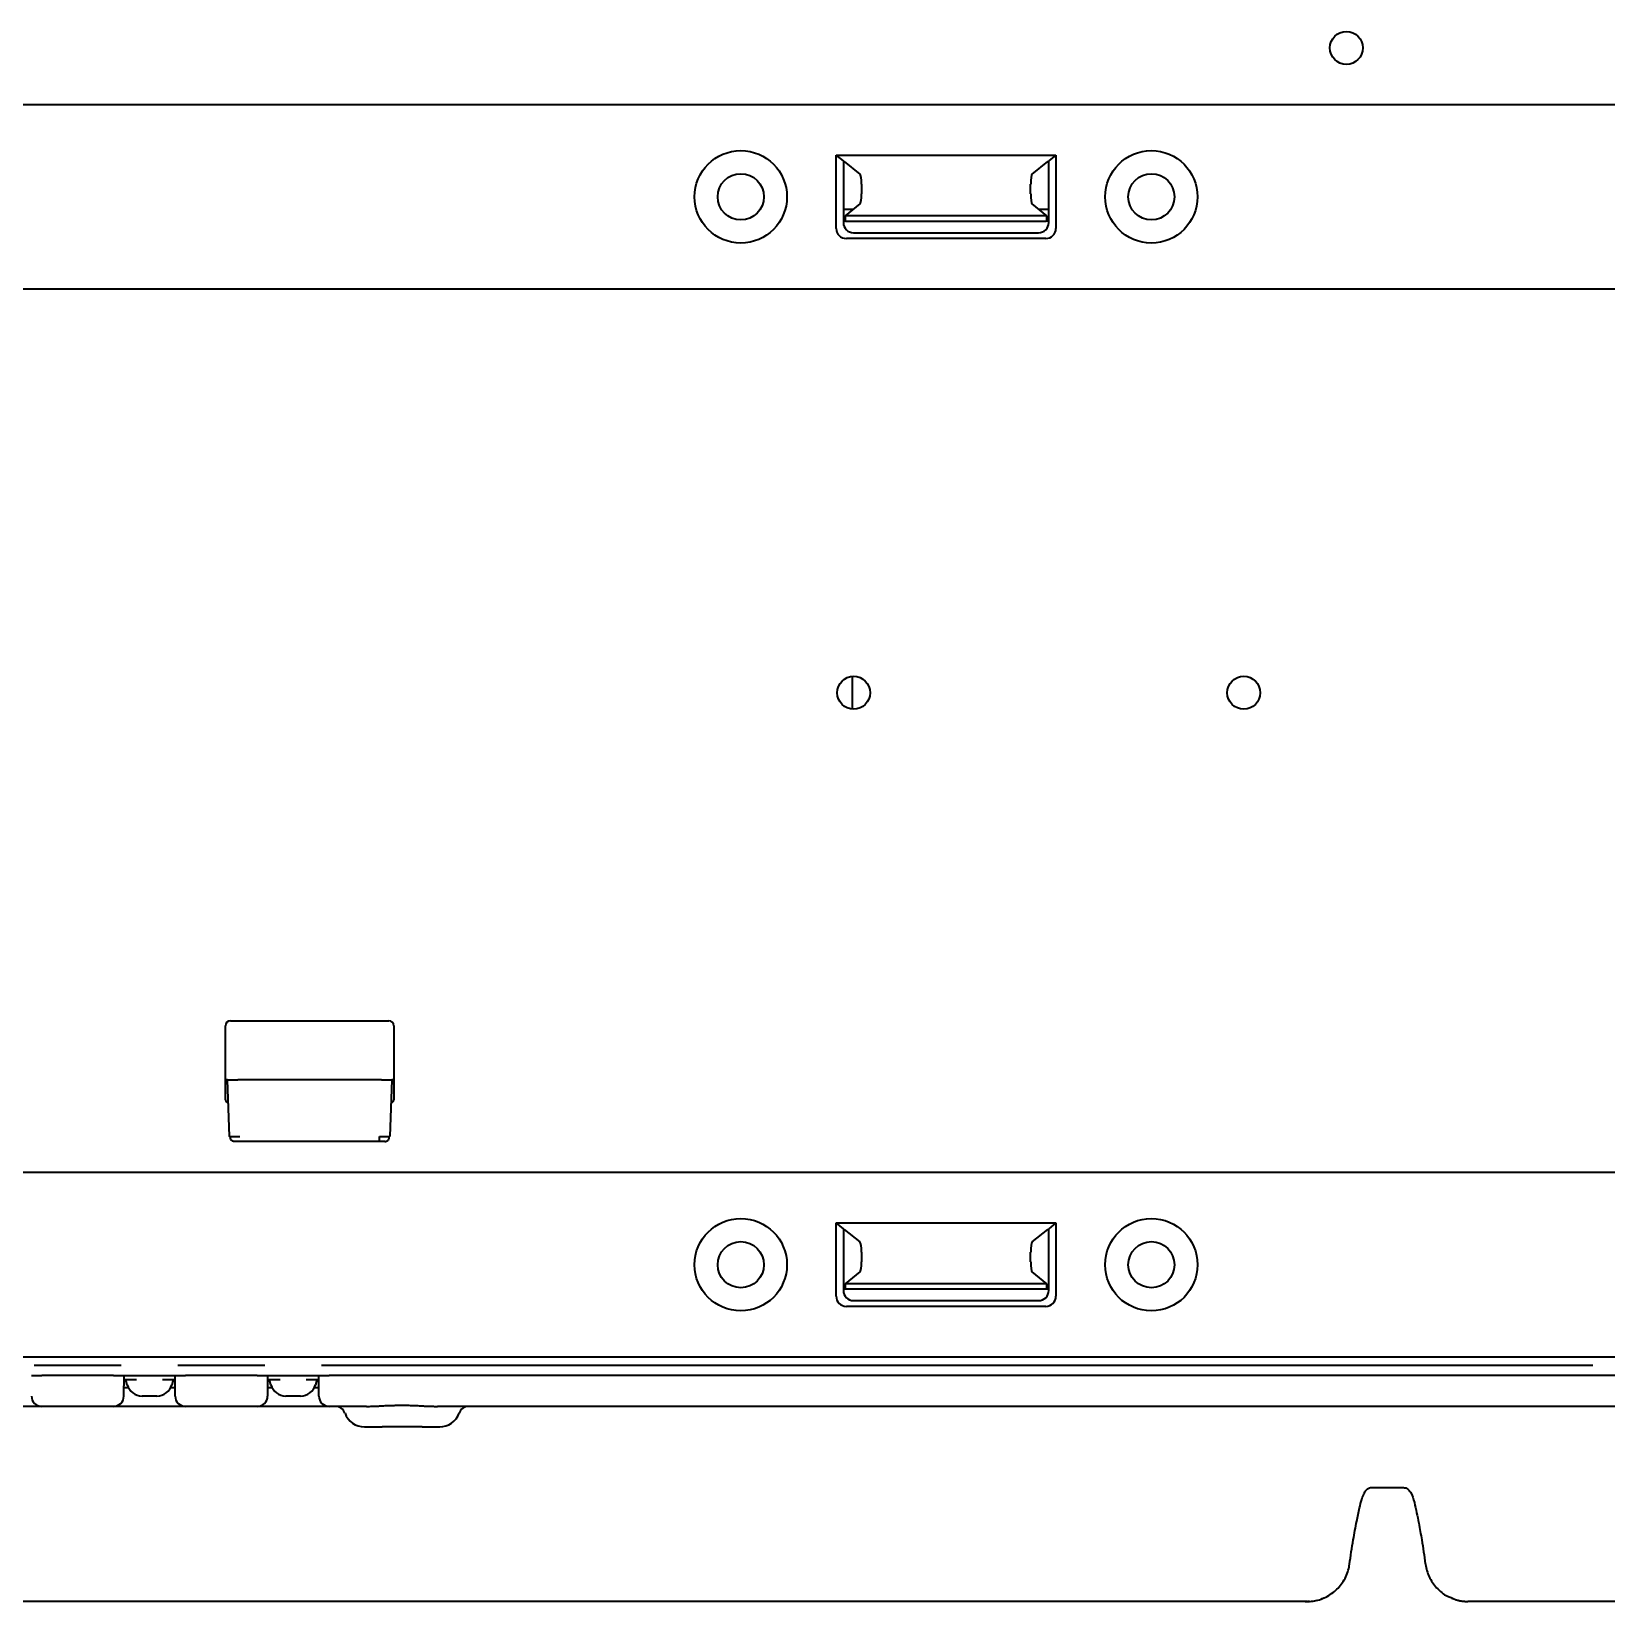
# Model space of a CAD drawing. Header units: millimetres. Extents: x -36 to 4467, y 2 to 3322.
# Drawn here: x 2814.2 to 2967.6, y 2523.2 to 2676.1 of the extents above; entities that cross this region are included whole.
import ezdxf

# ---------------------------------------------------------------- set-up
doc = ezdxf.new("R2010")
doc.units = ezdxf.units.MM
doc.layers.add('1', color=7, linetype='Continuous', true_color=0xffffff)

msp = doc.modelspace()

# ---------------------------------------------------------------- linework, layer by layer
at = {"layer": '1', "color": 7, "linetype": 'Continuous', "lineweight": 35}
for p, q in [((2562.27, 2669.04), (3024.27, 2669.04)), ((2893.27, 2663.54), (2892.57, 2664.1)), ((2892.57, 2656.96), (2892.57, 2664.1)), ((2892.57, 2664.1), (2913.98, 2664.1)), ((2913.98, 2664.1), (2913.27, 2663.54)), ((2913.98, 2664.1), (2913.98, 2656.96)), ((2893.27, 2663.54), (2893.27, 2657.52)), ((2893.27, 2663.51), (2893.35, 2663.48)), ((2893.35, 2663.48), (2894.88, 2662.25)), ((2911.66, 2662.25), (2913.2, 2663.48)), ((2913.2, 2663.48), (2913.27, 2663.51)), ((2913.27, 2657.52), (2913.27, 2663.54)), ((2895.04, 2661.26), (2895.04, 2660.33)), ((2911.51, 2660.33), (2911.51, 2661.26)), ((2894.88, 2659.34), (2893.45, 2658.19)), ((2913.1, 2658.19), (2911.66, 2659.34)), ((2893.27, 2658.84), (2894.25, 2658.84)), ((2893.45, 2658.19), (2893.45, 2657.68)), ((2913.1, 2658.19), (2893.45, 2658.19)), ((2893.52, 2657.68), (2913.02, 2657.68)), ((2912.28, 2658.84), (2913.26, 2658.84)), ((2913.1, 2657.68), (2913.1, 2658.19)), ((2894.26, 2656.54), (2912.28, 2656.54)), ((2912.99, 2655.98), (2893.56, 2655.98)), ((3072.27, 2651.04), (2514.27, 2651.04)), ((2894.17, 2610.14), (2894.17, 2613.33)), ((2833.57, 2579.79), (2848.97, 2579.79)), ((2833.07, 2572.09), (2833.07, 2579.29)), ((2849.47, 2579.29), (2849.47, 2572.09)), ((2833.27, 2574.04), (2833.07, 2574.04)), ((2833.27, 2574.04), (2834.27, 2574.04)), ((2833.47, 2568.52), (2833.27, 2574.04)), ((2848.27, 2574.04), (2834.27, 2574.04)), ((2848.27, 2574.04), (2849.27, 2574.04)), ((2849.27, 2574.04), (2849.08, 2568.52)), ((2849.47, 2574.04), (2849.27, 2574.04)), ((2834.46, 2568.04), (2833.96, 2568.04)), ((2848.08, 2568.04), (2834.46, 2568.04)), ((2848.08, 2568.04), (2848.08, 2568.53)), ((2848.58, 2568.04), (2848.08, 2568.04)), ((2562.27, 2565.04), (3024.27, 2565.04)), ((2892.57, 2560.1), (2913.98, 2560.1)), ((2893.27, 2559.54), (2892.57, 2560.1)), ((2892.57, 2552.96), (2892.57, 2560.1)), ((2893.27, 2559.54), (2893.27, 2553.52)), ((2893.27, 2559.51), (2893.35, 2559.48)), ((2893.35, 2559.48), (2894.88, 2558.25)), ((2911.66, 2558.25), (2913.2, 2559.48)), ((2913.2, 2559.48), (2913.27, 2559.51)), ((2913.98, 2560.1), (2913.27, 2559.54)), ((2913.27, 2553.52), (2913.27, 2559.54)), ((2913.98, 2560.1), (2913.98, 2552.96)), ((2895.04, 2557.26), (2895.04, 2556.33)), ((2911.51, 2556.33), (2911.51, 2557.26)), ((2894.88, 2555.34), (2893.45, 2554.19)), ((2913.1, 2554.19), (2911.66, 2555.34)), ((2893.45, 2554.19), (2893.45, 2553.68)), ((2913.1, 2554.19), (2893.45, 2554.19)), ((2893.52, 2553.68), (2913.02, 2553.68)), ((2913.1, 2553.68), (2913.1, 2554.19)), ((2912.99, 2551.98), (2893.56, 2551.98)), ((2894.26, 2552.54), (2912.28, 2552.54)), ((3072.27, 2547.04), (2514.27, 2547.04)), ((2814.42, 2546.24), (2816.42, 2546.24)), ((2816.42, 2546.24), (2820.92, 2546.24)), ((2820.92, 2546.24), (2822.92, 2546.24)), ((2828.42, 2546.24), (2830.42, 2546.24)), ((2830.42, 2546.24), (2834.92, 2546.24)), ((2834.92, 2546.24), (2836.92, 2546.24)), ((2842.42, 2546.24), (2844.42, 2546.24)), ((2844.42, 2546.24), (2964.27, 2546.24)), ((2964.27, 2546.24), (2966.27, 2546.24)), ((2814.17, 2545.24), (2815.17, 2545.24)), ((2822.17, 2545.24), (2815.17, 2545.24)), ((2822.17, 2545.24), (2823.17, 2545.24)), ((2823.17, 2545.24), (2828.17, 2545.24)), ((2823.17, 2545.24), (2823.17, 2544.24)), ((2824.41, 2544.84), (2823.17, 2544.84)), ((2823.17, 2543.24), (2823.17, 2544.24)), ((2823.63, 2544.04), (2823.17, 2544.04)), ((2823.5, 2544.35), (2823.37, 2544.84)), ((2828.17, 2544.84), (2826.94, 2544.84)), ((2828.17, 2544.04), (2827.72, 2544.04)), ((2827.97, 2544.84), (2827.84, 2544.35)), ((2828.17, 2545.24), (2829.17, 2545.24)), ((2828.17, 2544.24), (2828.17, 2545.24)), ((2828.17, 2543.24), (2828.17, 2544.24)), ((2836.17, 2545.24), (2829.17, 2545.24)), ((2836.17, 2545.24), (2837.17, 2545.24)), ((2837.17, 2545.24), (2842.17, 2545.24)), ((2837.17, 2545.24), (2837.17, 2544.24)), ((2838.41, 2544.84), (2837.17, 2544.84)), ((2837.17, 2544.24), (2837.17, 2543.24)), ((2837.63, 2544.04), (2837.17, 2544.04)), ((2837.5, 2544.35), (2837.37, 2544.84)), ((2842.17, 2544.84), (2840.94, 2544.84)), ((2842.17, 2544.04), (2841.72, 2544.04)), ((2841.97, 2544.84), (2841.84, 2544.35)), ((2842.17, 2545.24), (2843.17, 2545.24)), ((2842.17, 2544.24), (2842.17, 2545.24)), ((2842.17, 2543.24), (2842.17, 2544.24)), ((2986.27, 2545.24), (2843.17, 2545.24)), ((2826.39, 2543.24), (2824.95, 2543.24)), ((2840.39, 2543.24), (2838.95, 2543.24)), ((2815.17, 2542.24), (2808.17, 2542.24)), ((2822.17, 2542.24), (2815.17, 2542.24)), ((2829.17, 2542.24), (2822.17, 2542.24)), ((2836.17, 2542.24), (2829.17, 2542.24)), ((2843.17, 2542.24), (2836.17, 2542.24)), ((2846.81, 2542.24), (2843.17, 2542.24)), ((2986.25, 2542.24), (2853.74, 2542.24)), ((2846.6, 2540.24), (2848.32, 2540.24)), ((2852.23, 2540.24), (2853.94, 2540.24)), ((2944.73, 2534.33), (2947.82, 2534.33)), ((2844.7, 2523.24), (2773.84, 2523.24)), ((2851.47, 2523.24), (2844.7, 2523.24)), ((2851.65, 2523.24), (2851.47, 2523.24)), ((2853.61, 2523.24), (2851.65, 2523.24)), ((2938.45, 2523.24), (2853.61, 2523.24)), ((2974.2, 2523.24), (2954.09, 2523.24))]:
    msp.add_line(p, q, dxfattribs=at)
for centre, radius in [((2942.27, 2674.54), 1.6), ((2883.27, 2660.04), 4.5), ((2923.27, 2660.04), 4.5), ((2883.27, 2660.04), 2.25), ((2923.27, 2660.04), 2.25), ((2894.27, 2611.74), 1.6), ((2932.27, 2611.74), 1.6), ((2883.27, 2556.04), 4.5), ((2923.27, 2556.04), 4.5), ((2883.27, 2556.04), 2.25), ((2923.27, 2556.04), 2.25)]:
    msp.add_circle(centre, radius, dxfattribs=at)
for centre, radius, start, end in [((2893.52, 2658.43), 0.75, 250.5277, 270), ((2913.02, 2658.43), 0.75, 270, 289.4723), ((2833.57, 2579.29), 0.5, 90, 180), ((2848.97, 2579.29), 0.5, 0, 90), ((2833.37, 2572.09), 0.3, 180, 265.8966), ((2849.17, 2572.09), 0.3, 274.1034, 0), ((2893.52, 2554.43), 0.75, 250.5277, 270), ((2913.02, 2554.43), 0.75, 270, 289.4723), ((2824.95, 2544.74), 1.5, 195, 270), ((2826.39, 2544.74), 1.5, 270, 345), ((2838.95, 2544.74), 1.5, 195, 270), ((2840.39, 2544.74), 1.5, 270, 345), ((2815.17, 2543.24), 1, 180, 270), ((2822.17, 2543.24), 1, 270, 0), ((2829.17, 2543.24), 1, 180, 270), ((2836.17, 2543.24), 1, 270, 0), ((2843.17, 2543.24), 1, 180, 270), ((2843.77, 2541.24), 1, 19.4712, 90), ((2846.6, 2542.24), 2, 199.4712, 270), ((2853.94, 2542.24), 2, 270, 340.5288), ((2856.77, 2541.24), 1, 90, 160.5288), ((2938.24, 2525.24), 2, 270, 282.3279), ((2938.41, 2527.24), 4, 270.5527, 284.3421), ((2938.41, 2527.24), 4, 290.3273, 294.4068), ((2954.14, 2527.24), 4, 245.0231, 247.6782)]:
    msp.add_arc(centre, radius, start, end, dxfattribs=at)
for centre, major_axis, ratio, start_param, end_param in [((2894.86, 2661.26), (0, 1), 0.176327, 4.712389, 6.143559), ((2911.69, 2661.26), (0, 1), 0.176327, 0.139626, 1.570796), ((2894.86, 2660.33), (0, 1), 0.176327, 3.281219, 4.712389), ((2911.69, 2660.33), (0, 1), 0.176327, 1.570796, 3.001966), ((2893.58, 2656.99), (0.802, 0.639), 0.975509, 2.480706, 4.027333), ((2894.29, 2657.55), (0.802, 0.639), 0.975509, 2.480706, 4.027333), ((2912.26, 2657.55), (-0.802, 0.639), 0.975509, 2.255852, 3.802479), ((2912.96, 2656.99), (-0.802, 0.639), 0.975509, 2.255852, 3.802479), ((2894.86, 2557.26), (0, 1), 0.176327, 4.712389, 6.143559), ((2911.69, 2557.26), (0, 1), 0.176327, 0.139626, 1.570796), ((2894.86, 2556.33), (0, 1), 0.176327, 3.281219, 4.712389), ((2911.69, 2556.33), (0, 1), 0.176327, 1.570796, 3.001966), ((2894.29, 2553.55), (0.802, 0.639), 0.975509, 2.480706, 4.027333), ((2912.26, 2553.55), (-0.802, 0.639), 0.975509, 2.255852, 3.802479), ((2893.58, 2552.99), (0.802, 0.639), 0.975509, 2.480706, 4.027333), ((2912.96, 2552.99), (-0.802, 0.639), 0.975509, 2.255852, 3.802479)]:
    msp.add_ellipse(centre, major_axis=major_axis, ratio=ratio, start_param=start_param, end_param=end_param, dxfattribs=at)
for points, knots in [([(2833.47, 2568.52), (2833.46, 2568.52), (2833.47, 2568.52), (2833.49, 2568.52), (2833.51, 2568.52), (2833.56, 2568.51), (2833.59, 2568.51), (2833.67, 2568.51), (2833.71, 2568.51), (2833.8, 2568.51), (2833.85, 2568.52), (2833.96, 2568.52), (2834.02, 2568.52), (2834.14, 2568.52), (2834.2, 2568.52), (2834.33, 2568.53), (2834.4, 2568.53), (2834.46, 2568.53)], [0, 0, 0, 0, 0.125, 0.125, 0.25, 0.25, 0.375, 0.375, 0.5, 0.5, 0.625, 0.625, 0.75, 0.75, 0.875, 0.875, 1, 1, 1, 1]), ([(2833.54, 2568.53), (2833.52, 2568.5), (2833.51, 2568.43), (2833.52, 2568.32), (2833.57, 2568.23), (2833.62, 2568.17), (2833.66, 2568.14)], [0, 0, 0, 0, 0.247494, 0.500264, 0.75307, 1, 1, 1, 1]), ([(2833.96, 2568.04), (2833.94, 2568.04), (2833.9, 2568.04), (2833.85, 2568.05), (2833.79, 2568.07), (2833.73, 2568.09), (2833.69, 2568.12), (2833.66, 2568.14), (2833.65, 2568.15)], [0, 0, 0, 0, 0.171352, 0.34257, 0.5161, 0.694083, 0.878274, 1, 1, 1, 1]), ([(2848.08, 2568.53), (2848.17, 2568.53), (2848.36, 2568.53), (2848.61, 2568.53), (2848.82, 2568.52), (2848.97, 2568.52), (2849.06, 2568.52), (2849.07, 2568.52), (2849.08, 2568.52)], [0, 0, 0, 0, 0.179209, 0.353389, 0.522548, 0.686696, 0.845842, 1, 1, 1, 1]), ([(2848.58, 2568.04), (2848.59, 2568.04), (2848.62, 2568.04), (2848.68, 2568.05), (2848.78, 2568.08), (2848.86, 2568.12), (2848.9, 2568.15)], [0, 0, 0, 0, 0.087465, 0.265384, 0.544163, 1, 1, 1, 1]), ([(2848.89, 2568.14), (2848.92, 2568.17), (2848.98, 2568.23), (2849.02, 2568.32), (2849.04, 2568.43), (2849.02, 2568.5), (2849.01, 2568.53)], [0, 0, 0, 0, 0.246932, 0.499737, 0.752506, 1, 1, 1, 1]), ([(2846.81, 2542.24), (2846.95, 2542.24), (2847.08, 2542.24), (2847.36, 2542.25), (2847.5, 2542.25), (2847.79, 2542.27), (2847.93, 2542.27), (2848.22, 2542.29), (2848.36, 2542.3), (2848.65, 2542.31), (2848.8, 2542.32), (2849.09, 2542.33), (2849.24, 2542.33), (2849.46, 2542.34), (2849.53, 2542.34), (2849.68, 2542.35), (2849.75, 2542.35), (2849.98, 2542.35), (2850.13, 2542.35), (2850.42, 2542.35), (2850.57, 2542.35), (2850.87, 2542.35), (2851.01, 2542.34), (2851.31, 2542.33), (2851.45, 2542.33), (2851.75, 2542.32), (2851.89, 2542.31), (2852.11, 2542.3), (2852.18, 2542.3), (2852.33, 2542.29), (2852.4, 2542.28), (2852.62, 2542.27), (2852.76, 2542.27), (2853.04, 2542.25), (2853.18, 2542.25), (2853.46, 2542.24), (2853.6, 2542.24), (2853.74, 2542.24)], [0, 0, 0, 0, 0.0625, 0.0625, 0.125, 0.125, 0.1875, 0.1875, 0.25, 0.25, 0.3125, 0.3125, 0.375, 0.375, 0.40625, 0.40625, 0.4375, 0.4375, 0.5, 0.5, 0.5625, 0.5625, 0.625, 0.625, 0.6875, 0.6875, 0.75, 0.75, 0.78125, 0.78125, 0.8125, 0.8125, 0.875, 0.875, 0.9375, 0.9375, 1, 1, 1, 1]), ([(2852.23, 2540.24), (2852.16, 2540.24), (2852.08, 2540.24), (2851.93, 2540.24), (2851.85, 2540.24), (2851.69, 2540.24), (2851.61, 2540.24), (2851.45, 2540.24), (2851.37, 2540.24), (2851.25, 2540.24), (2851.2, 2540.24), (2851.12, 2540.24), (2851.08, 2540.24), (2850.95, 2540.24), (2850.87, 2540.24), (2850.61, 2540.24), (2850.45, 2540.24), (2850.11, 2540.24), (2849.94, 2540.24), (2849.72, 2540.24), (2849.68, 2540.24), (2849.6, 2540.24), (2849.55, 2540.24), (2849.43, 2540.24), (2849.34, 2540.24), (2849.18, 2540.24), (2849.1, 2540.24), (2848.93, 2540.24), (2848.85, 2540.24), (2848.74, 2540.24), (2848.7, 2540.24), (2848.62, 2540.24), (2848.58, 2540.24), (2848.46, 2540.24), (2848.39, 2540.24), (2848.32, 2540.24)], [0, 0, 0, 0, 0.0625, 0.0625, 0.125, 0.125, 0.1875, 0.1875, 0.25, 0.25, 0.28125, 0.28125, 0.3125, 0.3125, 0.375, 0.375, 0.5, 0.5, 0.625, 0.625, 0.65625, 0.65625, 0.6875, 0.6875, 0.75, 0.75, 0.8125, 0.8125, 0.875, 0.875, 0.90625, 0.90625, 0.9375, 0.9375, 1, 1, 1, 1]), ([(2942.57, 2526.86), (2942.68, 2527.66), (2942.9, 2529.07), (2943.24, 2530.9), (2943.52, 2532.22), (2943.74, 2533.11), (2943.95, 2533.7), (2944.16, 2534.07), (2944.35, 2534.23), (2944.54, 2534.32), (2944.66, 2534.33), (2944.73, 2534.33)], [0, 0, 0, 0, 0.291668, 0.514338, 0.672695, 0.779505, 0.856483, 0.911667, 0.953468, 0.974672, 1, 1, 1, 1]), ([(2947.82, 2534.33), (2947.9, 2534.33), (2948.06, 2534.31), (2948.32, 2534.15), (2948.66, 2533.73), (2948.98, 2532.61), (2949.29, 2531.01), (2949.66, 2529.01), (2949.86, 2527.69), (2949.96, 2526.91)], [0, 0, 0, 0, 0.030572, 0.060608, 0.11879, 0.259742, 0.513459, 0.715103, 1, 1, 1, 1]), ([(2938.59, 2523.26), (2938.68, 2523.25), (2939.2, 2523.26), (2940.15, 2523.54), (2941.27, 2524.26), (2942.12, 2525.32), (2942.49, 2526.26), (2942.56, 2526.8), (2942.57, 2526.88)], [0, 0, 0, 0, 0.047228, 0.266036, 0.492649, 0.717904, 0.954112, 1, 1, 1, 1]), ([(2949.97, 2526.89), (2949.97, 2526.87), (2950.03, 2526.46), (2950.28, 2525.6), (2951.03, 2524.54), (2951.81, 2523.84), (2952.35, 2523.66), (2952.47, 2523.63)], [0, 0, 0, 0, 0.008998, 0.300495, 0.600949, 0.917241, 1, 1, 1, 1])]:
    msp.add_open_spline(points, degree=3, knots=knots, dxfattribs=at)
for points, degree in [([(2949.96, 2526.91), (2949.97, 2526.86)], 1), ([(2952.47, 2523.63), (2953.24, 2523.22), (2954.09, 2523.25)], 2)]:
    msp.add_open_spline(points, degree=degree, dxfattribs=at)

doc.saveas('drawing.dxf')
